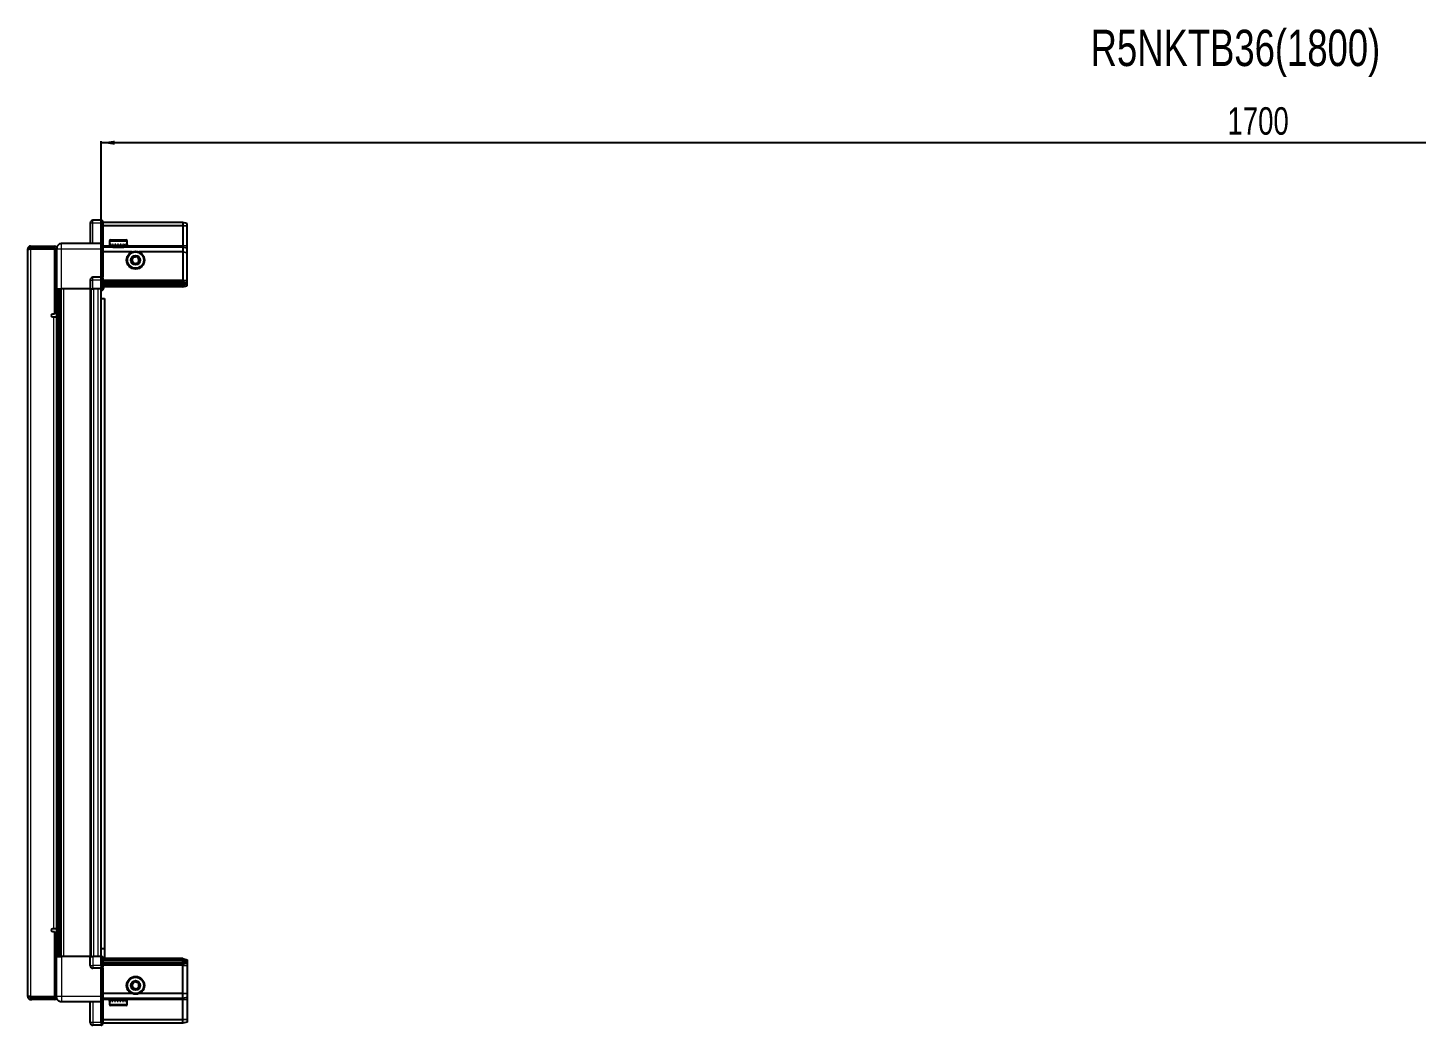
# Model space of a CAD drawing. Header units: millimetres. Extents: x 1014 to 3800, y -1521 to 1127.
# Drawn here: x 1522 to 2533, y 401 to 1127 of the extents above; entities that cross this region are included whole.
import ezdxf

# ---------------------------------------------------------------- set-up
doc = ezdxf.new("R2010")
doc.units = ezdxf.units.MM
doc.layers.add('FORMAT', color=7, linetype='Continuous')
doc.styles.add('SLDTEXTSTYLE0', font='TXT', dxfattribs={"width": 0.75})
doc.dimstyles.new('SLDDIMSTYLE0', dxfattribs={"dimtxt": 20, "dimasz": 10, "dimexe": 0, "dimexo": 0.0625, "dimgap": 5, "dimtad": 2, "dimdec": 1, "dimrnd": 1e-09, "dimzin": 12, "dimdsep": 46, "dimtxsty": 'SLDTEXTSTYLE0', "dimsah": 1, "dimcen": 0.09, "dimadec": 0, "dimazin": 3, "dimtfac": 1, "dimtofl": 0, "dimtmove": 0, "dimatfit": 3, "dimfxl": 0, "dimfrac": 2, "dimtolj": 1, "dimtzin": 12, "dimarcsym": 0})

# ---------------------------------------------------------------- blocks, each defined once
blk = doc.blocks.new('_D_4')
at = {"layer": 'FORMAT'}
for p, q in [((1575.4, 936.6), (1575.4, 1044.1)), ((1575.4, 1043.1), (3275.4, 1043.1)), ((3275.4, 936.6), (3275.4, 1044.1))]:
    blk.add_line(p, q, dxfattribs=at)
for points in [[(1575.4, 1043.1), (1585.4, 1041.5), (1585.4, 1044.6)], [(3275.4, 1043.1), (3265.4, 1044.6), (3265.4, 1041.5)]]:
    blk.add_solid(points, dxfattribs=at)
at = {"layer": 'FORMAT', "insert": (2395.8, 1068.9), "char_height": 20, "attachment_point": 1, "style": 'SLDTEXTSTYLE0'}
blk.add_mtext('1700', dxfattribs=at)

msp = doc.modelspace()

# ---------------------------------------------------------------- linework, layer by layer
at = {"color": 7, "linetype": 'Continuous', "lineweight": 25}
for p, q in [((1567.54, 984.57), (1567.54, 969.57)), ((1575.54, 986.57), (1569.54, 986.57)), ((1575.54, 986.57), (1575.88, 986.57)), ((1575.54, 986.57), (1575.54, 984.57)), ((1575.54, 969.77), (1575.54, 984.57)), ((1575.54, 969.77), (1575.54, 984.57)), ((1576.74, 986.07), (1575.88, 986.57)), ((1576.74, 984.57), (1576.74, 986.07)), ((1635.04, 985.07), (1576.74, 985.07)), ((1576.74, 984.57), (1576.74, 969.77)), ((1635.04, 982.57), (1576.74, 982.57)), ((1635.04, 985.07), (1635.04, 982.57)), ((1638.04, 984.27), (1635.04, 985.07)), ((1635.04, 982.57), (1635.04, 968.07)), ((1638.04, 982.42), (1635.04, 982.57)), ((1638.04, 982.42), (1638.04, 984.27)), ((1638.04, 968.07), (1638.04, 982.42)), ((1581.54, 971.47), (1581.54, 969.07)), ((1582.34, 972.27), (1589.51, 972.27)), ((1589.51, 972.27), (1593.74, 972.27)), ((1594.54, 969.07), (1594.54, 971.47)), ((1523.54, 965.72), (1522.04, 965.72)), ((1522.04, 965.22), (1522.04, 965.72)), ((1522.04, 421.92), (1522.04, 965.22)), ((1524.14, 966.32), (1524.14, 967.82)), ((1524.14, 967.82), (1525.04, 967.82)), ((1524.14, 966.32), (1525.04, 966.32)), ((1524.14, 965.82), (1541.54, 965.82)), ((1525.04, 967.82), (1541.54, 967.82)), ((1525.04, 966.32), (1525.04, 967.82)), ((1525.04, 966.32), (1541.54, 966.32)), ((1541.54, 966.32), (1541.54, 967.82)), ((1543.04, 965.82), (1541.54, 965.82)), ((1541.54, 965.82), (1541.54, 918.32)), ((1543.04, 965.57), (1543.04, 936.57)), ((1575.54, 969.57), (1546.54, 969.57)), ((1575.54, 969.57), (1575.54, 969.77)), ((1575.54, 969.57), (1576.74, 969.57)), ((1575.54, 965.57), (1575.54, 969.57)), ((1575.54, 945.27), (1575.54, 965.57)), ((1576.74, 969.77), (1576.74, 969.57)), ((1576.74, 969.57), (1576.74, 965.57)), ((1635.04, 967.07), (1576.74, 967.07)), ((1576.74, 965.57), (1576.74, 945.27)), ((1598.04, 963.57), (1576.74, 963.57)), ((1581.54, 969.07), (1581.54, 968.57)), ((1581.54, 968.57), (1581.68, 968.57)), ((1581.87, 969.07), (1581.68, 969.07)), ((1581.68, 969.07), (1581.68, 968.57)), ((1581.68, 968.57), (1581.87, 968.57)), ((1581.87, 969.07), (1581.87, 968.57)), ((1581.87, 968.57), (1582.4, 968.57)), ((1582.8, 969.07), (1582.4, 969.07)), ((1582.4, 969.07), (1582.4, 968.57)), ((1582.4, 968.57), (1582.8, 968.57)), ((1582.8, 969.07), (1582.8, 968.57)), ((1582.8, 968.57), (1583.67, 968.57)), ((1583.64, 968.57), (1583.64, 968.47)), ((1583.64, 968.47), (1592.44, 968.47)), ((1584.24, 969.07), (1583.67, 969.07)), ((1583.67, 969.07), (1583.67, 968.57)), ((1583.67, 968.57), (1584.24, 968.57)), ((1584.04, 968.07), (1584.73, 967.59)), ((1584.04, 968.07), (1589.07, 968.07)), ((1584.73, 967.59), (1584.04, 967.1)), ((1584.04, 967.1), (1584.04, 967.07)), ((1584.04, 967.1), (1589.07, 967.1)), ((1584.24, 969.07), (1584.24, 968.57)), ((1584.24, 968.57), (1585.37, 968.57)), ((1584.73, 967.59), (1588.9, 967.59)), ((1586.06, 969.07), (1585.37, 969.07)), ((1585.37, 969.07), (1585.37, 968.57)), ((1585.37, 968.57), (1586.06, 968.57)), ((1586.06, 969.07), (1586.06, 968.57)), ((1586.06, 968.57), (1587.33, 968.57)), ((1588.06, 969.07), (1587.33, 969.07)), ((1587.33, 969.07), (1587.33, 968.57)), ((1587.33, 968.57), (1587.56, 968.57)), ((1587.56, 969.07), (1587.56, 968.57)), ((1588.06, 969.07), (1588.06, 968.57)), ((1588.06, 969.07), (1588.06, 968.57)), ((1588.06, 968.57), (1589.36, 968.57)), ((1588.06, 968.57), (1588.06, 968.57)), ((1588.9, 967.59), (1591.35, 967.59)), ((1589.07, 968.07), (1592.04, 968.07)), ((1589.07, 967.1), (1592.04, 967.1)), ((1590.07, 969.07), (1589.36, 969.07)), ((1589.36, 969.07), (1589.36, 968.57)), ((1589.42, 969.07), (1589.42, 968.57)), ((1589.42, 968.57), (1590.07, 968.57)), ((1590.07, 969.07), (1590.07, 968.57)), ((1590.07, 968.57), (1591.26, 968.57)), ((1591.88, 969.07), (1591.26, 969.07)), ((1591.26, 969.07), (1591.26, 968.57)), ((1591.26, 968.57), (1591.88, 968.57)), ((1591.35, 967.59), (1592.04, 968.07)), ((1592.04, 967.1), (1591.35, 967.59)), ((1591.88, 969.07), (1591.88, 968.57)), ((1591.88, 968.57), (1592.85, 968.57)), ((1592.04, 967.07), (1592.04, 967.1)), ((1592.44, 968.47), (1592.44, 968.57)), ((1593.31, 969.07), (1592.85, 969.07)), ((1592.85, 969.07), (1592.85, 968.57)), ((1592.85, 968.57), (1593.31, 968.57)), ((1593.31, 969.07), (1593.31, 968.57)), ((1593.31, 968.57), (1593.97, 968.57)), ((1594.23, 969.07), (1593.97, 969.07)), ((1593.97, 969.07), (1593.97, 968.57)), ((1593.97, 968.57), (1594.23, 968.57)), ((1594.23, 969.07), (1594.23, 968.57)), ((1594.23, 968.57), (1594.5, 968.57)), ((1594.54, 969.07), (1594.5, 969.07)), ((1594.5, 969.07), (1594.5, 968.57)), ((1594.5, 968.57), (1594.54, 968.57)), ((1594.54, 969.07), (1594.54, 968.57)), ((1635.04, 963.57), (1603.04, 963.57)), ((1635.04, 968.07), (1635.04, 967.07)), ((1635.04, 967.07), (1635.04, 963.57)), ((1638.04, 966.27), (1635.04, 967.07)), ((1635.04, 963.57), (1635.04, 943.07)), ((1635.04, 963.57), (1638.04, 963.24)), ((1638.04, 966.27), (1638.04, 968.07)), ((1638.04, 963.24), (1638.04, 966.27)), ((1638.04, 943.07), (1638.04, 963.24)), ((1567.54, 943.07), (1567.54, 936.57)), ((1575.54, 945.07), (1569.54, 945.07)), ((1575.54, 945.07), (1575.54, 945.27)), ((1575.54, 945.07), (1575.54, 943.07)), ((1575.54, 945.07), (1576.74, 945.07)), ((1575.54, 936.57), (1575.54, 943.07)), ((1575.54, 936.57), (1575.54, 943.07)), ((1575.88, 936.57), (1575.88, 943.07)), ((1576.74, 945.27), (1576.74, 945.07)), ((1576.74, 944.39), (1576.74, 945.07)), ((1576.74, 944.39), (1576.74, 936.57)), ((1635.04, 942.07), (1576.74, 942.07)), ((1635.04, 941.07), (1576.74, 941.07)), ((1635.04, 943.07), (1635.04, 942.07)), ((1635.04, 942.07), (1635.04, 941.07)), ((1635.04, 942.07), (1638.04, 941.27)), ((1635.04, 941.07), (1635.04, 939.57)), ((1635.04, 941.07), (1638.04, 940.53)), ((1638.04, 941.27), (1638.04, 943.07)), ((1638.04, 940.53), (1638.04, 941.27)), ((1638.04, 940.03), (1638.04, 940.53)), ((1541.54, 939.32), (1543.04, 939.32)), ((1543.04, 936.57), (1541.54, 936.57)), ((1543.69, 450.57), (1543.69, 936.57)), ((1545.49, 936.57), (1545.49, 450.57)), ((1545.52, 936.57), (1545.52, 450.57)), ((1567.54, 936.57), (1546.54, 936.57)), ((1567.54, 936.57), (1569.54, 936.57)), ((1568.19, 450.57), (1568.19, 936.57)), ((1575.54, 936.57), (1569.54, 936.57)), ((1575.39, 450.57), (1575.39, 936.57)), ((1575.54, 936.57), (1575.88, 936.57)), ((1575.54, 936.57), (1575.54, 936.57)), ((1576.74, 936.57), (1575.88, 936.57)), ((1575.88, 936.57), (1575.88, 936.57)), ((1635.04, 939.57), (1576.74, 939.57)), ((1635.04, 938.07), (1576.74, 938.07)), ((1635.04, 939.57), (1638.04, 940.03)), ((1635.04, 939.57), (1635.04, 938.07)), ((1635.04, 938.07), (1638.04, 938.87)), ((1638.04, 938.87), (1638.04, 940.03)), ((1575.39, 929.57), (1577.89, 929.57)), ((1577.89, 929.57), (1577.89, 456.07)), ((1541.54, 918.32), (1540.19, 918.32)), ((1540.19, 916.32), (1540.94, 916.32)), ((1540.94, 916.32), (1543.04, 916.32)), ((1543.04, 916.32), (1543.04, 470.82)), ((1540.94, 470.82), (1540.19, 470.82)), ((1540.19, 468.82), (1541.54, 468.82)), ((1543.04, 470.82), (1540.94, 470.82)), ((1541.54, 468.82), (1541.54, 421.32)), ((1577.89, 456.07), (1575.39, 456.07)), ((1577.89, 456.07), (1577.89, 449.07)), ((1543.04, 450.57), (1541.54, 450.57)), ((1543.04, 447.82), (1541.54, 447.82)), ((1543.04, 421.57), (1543.04, 450.57)), ((1567.54, 450.57), (1546.54, 450.57)), ((1567.54, 444.07), (1567.54, 450.57)), ((1567.54, 450.57), (1569.54, 450.57)), ((1575.54, 450.57), (1569.54, 450.57)), ((1575.54, 444.07), (1575.54, 450.57)), ((1575.54, 450.57), (1575.88, 450.57)), ((1575.88, 444.07), (1575.88, 450.57)), ((1575.88, 450.57), (1576.74, 450.57)), ((1576.74, 450.57), (1576.74, 442.75)), ((1635.04, 449.07), (1576.74, 449.07)), ((1635.04, 447.57), (1576.74, 447.57)), ((1635.04, 446.07), (1576.74, 446.07)), ((1635.04, 445.07), (1576.74, 445.07)), ((1635.04, 447.57), (1635.04, 449.07)), ((1635.04, 449.07), (1638.04, 448.27)), ((1635.04, 446.07), (1635.04, 447.57)), ((1635.04, 447.57), (1638.04, 447.12)), ((1635.04, 446.07), (1638.04, 446.62)), ((1635.04, 445.07), (1635.04, 446.07)), ((1635.04, 445.07), (1638.04, 445.87)), ((1635.04, 444.07), (1635.04, 445.07)), ((1638.04, 448.27), (1638.04, 447.12)), ((1638.04, 447.12), (1638.04, 446.62)), ((1638.04, 446.62), (1638.04, 445.87)), ((1638.04, 445.87), (1638.04, 444.07)), ((1575.54, 442.07), (1569.54, 442.07)), ((1575.54, 444.07), (1575.54, 442.07)), ((1575.54, 444.07), (1575.54, 442.07)), ((1575.54, 442.07), (1576.74, 442.07)), ((1575.54, 441.87), (1575.54, 442.07)), ((1575.54, 421.57), (1575.54, 441.87)), ((1576.74, 442.07), (1576.74, 442.75)), ((1576.74, 442.07), (1576.74, 441.87)), ((1576.74, 441.87), (1576.74, 421.57)), ((1635.04, 423.57), (1635.04, 444.07)), ((1638.04, 444.07), (1638.04, 423.9)), ((1522.04, 421.42), (1522.04, 421.92)), ((1523.54, 421.42), (1522.04, 421.42)), ((1541.54, 421.32), (1524.14, 421.32)), ((1524.14, 420.82), (1524.14, 419.32)), ((1524.14, 420.82), (1525.04, 420.82)), ((1524.14, 419.32), (1525.04, 419.32)), ((1525.04, 420.82), (1525.04, 419.32)), ((1541.54, 420.82), (1525.04, 420.82)), ((1541.54, 419.32), (1525.04, 419.32)), ((1541.54, 421.32), (1543.04, 421.32)), ((1541.54, 420.82), (1541.54, 419.32)), ((1575.54, 417.57), (1546.54, 417.57)), ((1567.54, 402.57), (1567.54, 417.57)), ((1575.54, 417.57), (1575.54, 421.57)), ((1575.54, 417.57), (1576.74, 417.57)), ((1575.54, 417.37), (1575.54, 417.57)), ((1575.54, 402.57), (1575.54, 417.37)), ((1598.04, 423.57), (1576.74, 423.57)), ((1576.74, 421.57), (1576.74, 417.57)), ((1635.04, 420.07), (1576.74, 420.07)), ((1576.74, 417.57), (1576.74, 417.37)), ((1576.74, 417.37), (1576.74, 402.57)), ((1581.54, 418.57), (1581.54, 415.67)), ((1581.64, 418.57), (1581.54, 418.57)), ((1581.64, 418.07), (1581.64, 418.57)), ((1581.81, 418.57), (1581.64, 418.57)), ((1581.64, 418.07), (1581.81, 418.07)), ((1581.81, 418.07), (1581.81, 418.57)), ((1582.3, 418.57), (1581.81, 418.57)), ((1582.3, 418.07), (1582.3, 418.57)), ((1582.68, 418.57), (1582.3, 418.57)), ((1582.3, 418.07), (1582.68, 418.07)), ((1582.49, 414.87), (1582.34, 414.87)), ((1593.74, 414.87), (1582.49, 414.87)), ((1582.68, 418.07), (1582.68, 418.57)), ((1583.52, 418.57), (1582.68, 418.57)), ((1583.52, 418.07), (1583.52, 418.57)), ((1584.08, 418.57), (1583.52, 418.57)), ((1583.52, 418.07), (1584.08, 418.07)), ((1583.64, 418.67), (1583.64, 418.57)), ((1589.04, 418.67), (1583.64, 418.67)), ((1584.04, 420.07), (1584.04, 420.04)), ((1584.04, 420.04), (1584.73, 419.55)), ((1584.15, 420.04), (1584.04, 420.04)), ((1584.73, 419.55), (1584.04, 419.07)), ((1584.15, 419.07), (1584.04, 419.07)), ((1584.08, 418.07), (1584.08, 418.57)), ((1585.18, 418.57), (1584.08, 418.57)), ((1592.04, 420.04), (1584.15, 420.04)), ((1592.04, 419.07), (1584.15, 419.07)), ((1584.82, 419.55), (1584.73, 419.55)), ((1591.35, 419.55), (1584.82, 419.55)), ((1585.18, 418.07), (1585.18, 418.57)), ((1585.86, 418.57), (1585.18, 418.57)), ((1585.18, 418.07), (1585.86, 418.07)), ((1585.86, 418.07), (1585.86, 418.57)), ((1587.12, 418.57), (1585.86, 418.57)), ((1587.12, 418.07), (1587.12, 418.57)), ((1587.42, 418.57), (1587.12, 418.57)), ((1587.12, 418.07), (1587.86, 418.07)), ((1587.42, 418.07), (1587.42, 418.57)), ((1587.86, 418.07), (1587.86, 418.57)), ((1589.16, 418.57), (1587.86, 418.57)), ((1592.44, 418.67), (1589.04, 418.67)), ((1589.16, 418.07), (1589.16, 418.57)), ((1589.16, 418.07), (1589.88, 418.07)), ((1589.28, 418.07), (1589.28, 418.57)), ((1589.88, 418.57), (1589.28, 418.57)), ((1589.88, 418.07), (1589.88, 418.57)), ((1591.08, 418.57), (1589.88, 418.57)), ((1591.08, 418.07), (1591.08, 418.57)), ((1591.71, 418.57), (1591.08, 418.57)), ((1591.08, 418.07), (1591.71, 418.07)), ((1591.35, 419.55), (1592.04, 420.04)), ((1592.04, 419.07), (1591.35, 419.55)), ((1591.71, 418.07), (1591.71, 418.57)), ((1592.71, 418.57), (1591.71, 418.57)), ((1592.04, 420.04), (1592.04, 420.07)), ((1592.44, 418.57), (1592.44, 418.67)), ((1592.71, 418.07), (1592.71, 418.57)), ((1593.19, 418.57), (1592.71, 418.57)), ((1592.71, 418.07), (1593.19, 418.07)), ((1593.19, 418.07), (1593.19, 418.57)), ((1593.88, 418.57), (1593.19, 418.57)), ((1593.88, 418.07), (1593.88, 418.57)), ((1594.17, 418.57), (1593.88, 418.57)), ((1593.88, 418.07), (1594.17, 418.07)), ((1594.17, 418.07), (1594.17, 418.57)), ((1594.48, 418.57), (1594.17, 418.57)), ((1594.48, 418.07), (1594.48, 418.57)), ((1594.54, 418.57), (1594.48, 418.57)), ((1594.48, 418.07), (1594.54, 418.07)), ((1594.54, 415.67), (1594.54, 418.57)), ((1594.54, 418.07), (1594.54, 418.57)), ((1594.54, 418.57), (1594.54, 418.57)), ((1635.04, 423.57), (1603.04, 423.57)), ((1635.04, 423.57), (1638.04, 423.9)), ((1635.04, 420.07), (1635.04, 423.57)), ((1638.04, 420.87), (1635.04, 420.07)), ((1635.04, 419.07), (1635.04, 420.07)), ((1635.04, 404.57), (1635.04, 419.07)), ((1638.04, 423.9), (1638.04, 420.87)), ((1638.04, 420.87), (1638.04, 419.07)), ((1638.04, 419.07), (1638.04, 404.73)), ((1635.04, 404.57), (1576.74, 404.57)), ((1638.04, 404.73), (1635.04, 404.57)), ((1635.04, 402.07), (1635.04, 404.57)), ((1638.04, 404.73), (1638.04, 402.87)), ((1575.54, 400.57), (1569.54, 400.57)), ((1575.54, 402.57), (1575.54, 400.57)), ((1575.54, 400.57), (1575.88, 400.57)), ((1575.54, 400.57), (1575.54, 400.57)), ((1575.54, 400.57), (1575.88, 400.57)), ((1575.88, 400.57), (1576.74, 401.07)), ((1575.88, 400.57), (1576.74, 401.07)), ((1576.74, 401.07), (1576.74, 402.57)), ((1635.04, 402.07), (1576.74, 402.07)), ((1638.04, 402.87), (1635.04, 402.07))]:
    msp.add_line(p, q, dxfattribs=at)
at = {"color": 8, "linetype": 'Continuous', "lineweight": 18}
for p, q in [((1569.54, 984.57), (1567.54, 984.57)), ((1569.54, 984.57), (1569.54, 986.57)), ((1569.54, 969.57), (1569.54, 984.57)), ((1575.54, 984.57), (1569.54, 984.57)), ((1575.54, 984.57), (1576.74, 984.57)), ((1581.54, 971.47), (1589.72, 971.47)), ((1589.72, 971.47), (1594.54, 971.47)), ((1524.14, 965.82), (1524.14, 421.32)), ((1546.54, 936.57), (1546.54, 965.57)), ((1575.54, 965.57), (1546.54, 965.57)), ((1575.54, 969.77), (1576.74, 969.77)), ((1575.54, 965.57), (1576.74, 965.57)), ((1584.04, 968.07), (1576.74, 968.07)), ((1635.04, 968.07), (1592.04, 968.07)), ((1638.04, 968.07), (1635.04, 968.07)), ((1567.54, 943.07), (1569.54, 943.07)), ((1569.54, 943.07), (1569.54, 945.07)), ((1569.54, 936.57), (1569.54, 943.07)), ((1575.54, 943.07), (1569.54, 943.07)), ((1575.54, 945.27), (1576.74, 945.27)), ((1575.54, 943.07), (1575.88, 943.07)), ((1635.04, 943.07), (1576.74, 943.07)), ((1635.04, 943.07), (1638.04, 943.07)), ((1543.04, 916.32), (1543.04, 936.57)), ((1544.28, 936.57), (1544.28, 450.57)), ((1546.73, 450.57), (1546.73, 936.57)), ((1548.14, 936.57), (1548.14, 450.57)), ((1567.54, 450.57), (1567.54, 936.57)), ((1570.19, 450.57), (1570.19, 936.57)), ((1573.39, 450.57), (1573.39, 936.57)), ((1575.54, 936.57), (1575.88, 936.57)), ((1540.94, 470.82), (1540.94, 916.32)), ((1543.04, 450.57), (1543.04, 470.82)), ((1546.54, 450.57), (1546.54, 421.57)), ((1569.54, 450.57), (1569.54, 444.07)), ((1567.54, 444.07), (1569.54, 444.07)), ((1569.54, 444.07), (1569.54, 442.07)), ((1575.54, 444.07), (1569.54, 444.07)), ((1575.54, 444.07), (1575.88, 444.07)), ((1576.74, 441.87), (1575.54, 441.87)), ((1635.04, 444.07), (1576.74, 444.07)), ((1635.04, 444.07), (1638.04, 444.07)), ((1575.54, 421.57), (1546.54, 421.57)), ((1569.54, 417.57), (1569.54, 402.57)), ((1575.54, 421.57), (1576.74, 421.57)), ((1576.74, 417.37), (1575.54, 417.37)), ((1584.04, 419.07), (1576.74, 419.07)), ((1581.71, 415.67), (1581.54, 415.67)), ((1594.54, 415.67), (1581.71, 415.67)), ((1635.04, 419.07), (1592.04, 419.07)), ((1638.04, 419.07), (1635.04, 419.07)), ((1569.54, 402.57), (1567.54, 402.57)), ((1569.54, 402.57), (1569.54, 400.57)), ((1575.54, 402.57), (1569.54, 402.57)), ((1575.54, 402.57), (1576.74, 402.57))]:
    msp.add_line(p, q, dxfattribs=at)
at = {"color": 7, "linetype": 'Continuous', "lineweight": 25}
for centre, radius in [((1600.54, 957.57), 6.5), ((1600.54, 957.57), 3.46), ((1600.54, 429.57), 6.5), ((1600.54, 429.57), 3.46)]:
    msp.add_circle(centre, radius, dxfattribs=at)
at = {"color": 8, "linetype": 'Continuous', "lineweight": 18}
for centre in [(1600.54, 957.57), (1600.54, 429.57)]:
    msp.add_circle(centre, 5.7, dxfattribs=at)
at = {"color": 7, "linetype": 'Continuous', "lineweight": 25}
for centre, radius, start, end in [((1569.54, 984.57), 2, 90, 180), ((1582.34, 971.47), 0.8, 90, 180), ((1593.74, 971.47), 0.8, 0, 90), ((1524.04, 965.32), 0.5, 90, 117.7907), ((1541.44, 965.72), 0.6, 9.59407, 90), ((1541.44, 965.72), 2.1, 32.2369, 87.2706), ((1583.64, 968.07), 0.4, 0, 90), ((1592.44, 968.07), 0.4, 90, 180), ((1600.54, 957.57), 2.5, 161.00659, 221.00659), ((1600.54, 957.57), 2.5, 101.00659, 161.00659), ((1600.54, 957.57), 2.5, 221.00659, 281.00659), ((1600.54, 957.57), 2.5, 41.00659, 101.00659), ((1600.54, 957.57), 2.5, 281.00659, 341.00659), ((1600.54, 957.57), 2.5, 341.00659, 41.00659), ((1569.54, 943.07), 2, 90, 180), ((1572.89, 939.22), 5, 300, 346.70293), ((1540.19, 917.32), 1, 90, 270), ((1540.19, 469.82), 1, 90, 270), ((1569.54, 444.07), 2, 180, 270), ((1600.54, 429.57), 2.5, 127.98423, 187.98423), ((1600.54, 429.57), 2.5, 187.98423, 247.98423), ((1600.54, 429.57), 2.5, 67.98423, 127.98423), ((1600.54, 429.57), 2.5, 247.98423, 307.98423), ((1600.54, 429.57), 2.5, 7.98423, 67.98423), ((1600.54, 429.57), 2.5, 307.98423, 7.98423), ((1524.04, 421.82), 0.5, 243.58436, 270), ((1541.44, 421.42), 0.6, 270, 350.40593), ((1541.44, 421.42), 2.1, 272.7294, 327.8305), ((1582.34, 415.67), 0.8, 180, 270), ((1583.64, 419.07), 0.4, 270, 360), ((1592.44, 419.07), 0.4, 180, 270), ((1593.74, 415.67), 0.8, 270, 360), ((1569.54, 402.57), 2, 180, 270)]:
    msp.add_arc(centre, radius, start, end, dxfattribs=at)
for centre, start_param, end_param in [((1579.34, 943.07), 2.4188584, 3.1415927), ((1579.34, 444.07), 3.1415927, 3.8643269)]:
    msp.add_ellipse(centre, major_axis=(3.46, 0), ratio=0.5773503, start_param=start_param, end_param=end_param, dxfattribs=at)
for points, knots in [([(1524.14, 967.82), (1523.89, 967.79), (1523.4, 967.74), (1522.76, 967.35), (1522.29, 966.79), (1522.07, 966.21), (1522.05, 965.85), (1522.04, 965.72)], [0, 0, 0, 0, 0.23025534, 0.4485219, 0.6667858, 0.88504963, 1, 1, 1, 1]), ([(1522.04, 965.22), (1522.07, 965.27), (1522.12, 965.36), (1522.52, 965.49), (1523.07, 965.62), (1523.65, 965.73), (1524.02, 965.8), (1524.14, 965.82)], [0, 0, 0, 0, 0.2302553, 0.4485219, 0.6667858, 0.8850496, 1, 1, 1, 1]), ([(1546.54, 969.57), (1546.1, 969.52), (1545.43, 969.45), (1544.61, 969.02), (1544.05, 968.56), (1543.6, 968), (1543.16, 967.19), (1543.09, 966.51), (1543.04, 966.07)], [0, 0, 0, 0, 0.2394568, 0.3683607, 0.5, 0.6316393, 0.7605432, 1, 1, 1, 1]), ([(1543.04, 966.07), (1543.04, 966.06), (1543.04, 966.05), (1543.04, 965.93), (1543.04, 965.77), (1543.04, 965.64), (1543.04, 965.57)], [0, 0, 0, 0, 0.2493943, 0.5003335, 0.7501667, 1, 1, 1, 1]), ([(1597.71, 957.02), (1597.88, 957.51), (1598.19, 958.42), (1598.5, 959.33), (1598.65, 959.75)], [0, 0, 0, 0, 0.5346859, 1, 1, 1, 1]), ([(1599.6, 954.84), (1599.38, 955.1), (1598.84, 955.72), (1598.19, 956.47), (1597.79, 956.93), (1597.71, 957.02)], [0, 0, 0, 0, 0.3629006, 0.8668753, 1, 1, 1, 1]), ([(1598.65, 959.75), (1599.16, 959.85), (1600.1, 960.03), (1601.05, 960.22), (1601.48, 960.3)], [0, 0, 0, 0, 0.5346859, 1, 1, 1, 1]), ([(1602.44, 955.39), (1601.93, 955.29), (1600.99, 955.11), (1600.04, 954.93), (1599.6, 954.84)], [0, 0, 0, 0, 0.5346859, 1, 1, 1, 1]), ([(1601.48, 960.3), (1601.57, 960.21), (1601.96, 959.75), (1602.61, 959), (1603.15, 958.38), (1603.38, 958.12)], [0, 0, 0, 0, 0.1331247, 0.6370994, 1, 1, 1, 1]), ([(1603.38, 958.12), (1603.21, 957.63), (1602.9, 956.72), (1602.58, 955.81), (1602.44, 955.39)], [0, 0, 0, 0, 0.5346859, 1, 1, 1, 1]), ([(1543.04, 936.57), (1543.08, 936.57), (1543.16, 936.57), (1543.76, 936.57), (1544.65, 936.57), (1545.64, 936.57), (1546.29, 936.57), (1546.54, 936.57)], [0, 0, 0, 0, 0.2146939, 0.4293877, 0.6440816, 0.8587754, 1, 1, 1, 1]), ([(1543.04, 450.57), (1543.08, 450.57), (1543.16, 450.57), (1543.76, 450.57), (1544.65, 450.57), (1545.64, 450.57), (1546.29, 450.57), (1546.54, 450.57)], [0, 0, 0, 0, 0.2146939, 0.4293877, 0.6440816, 0.8587754, 1, 1, 1, 1]), ([(1597.87, 430.65), (1598.27, 430.97), (1599.03, 431.56), (1599.79, 432.16), (1600.14, 432.43)], [0, 0, 0, 0, 0.5346859, 1, 1, 1, 1]), ([(1598.27, 427.79), (1598.25, 427.92), (1598.17, 428.51), (1598.03, 429.5), (1597.92, 430.31), (1597.87, 430.65)], [0, 0, 0, 0, 0.1331247, 0.6370994, 1, 1, 1, 1]), ([(1600.95, 426.71), (1600.47, 426.91), (1599.57, 427.27), (1598.68, 427.63), (1598.27, 427.79)], [0, 0, 0, 0, 0.53468586, 1, 1, 1, 1]), ([(1600.14, 432.43), (1600.62, 432.24), (1601.52, 431.87), (1602.41, 431.52), (1602.82, 431.35)], [0, 0, 0, 0, 0.5346859, 1, 1, 1, 1]), ([(1603.22, 428.49), (1602.81, 428.17), (1602.05, 427.58), (1601.3, 426.99), (1600.95, 426.71)], [0, 0, 0, 0, 0.5346859, 1, 1, 1, 1]), ([(1602.82, 431.35), (1602.87, 431.01), (1602.98, 430.19), (1603.12, 429.21), (1603.2, 428.61), (1603.22, 428.49)], [0, 0, 0, 0, 0.36290056, 0.86687533, 1, 1, 1, 1]), ([(1524.14, 421.32), (1523.89, 421.37), (1523.4, 421.46), (1522.76, 421.59), (1522.29, 421.72), (1522.07, 421.83), (1522.05, 421.9), (1522.04, 421.92)], [0, 0, 0, 0, 0.2302553, 0.4485219, 0.6667858, 0.8850496, 1, 1, 1, 1]), ([(1522.04, 421.42), (1522.07, 421.17), (1522.12, 420.67), (1522.52, 420.03), (1523.07, 419.57), (1523.65, 419.35), (1524.02, 419.33), (1524.14, 419.32)], [0, 0, 0, 0, 0.2302553, 0.4485219, 0.6667858, 0.8850496, 1, 1, 1, 1]), ([(1543.04, 421.07), (1543.04, 421.08), (1543.04, 421.09), (1543.04, 421.21), (1543.04, 421.37), (1543.04, 421.51), (1543.04, 421.57)], [0, 0, 0, 0, 0.2493943, 0.5003335, 0.7501667, 1, 1, 1, 1]), ([(1546.54, 417.57), (1546.1, 417.62), (1545.43, 417.69), (1544.61, 418.13), (1544.05, 418.58), (1543.6, 419.14), (1543.16, 419.95), (1543.09, 420.63), (1543.04, 421.07)], [0, 0, 0, 0, 0.2394568, 0.3683607, 0.5, 0.6316393, 0.7605432, 1, 1, 1, 1])]:
    msp.add_open_spline(points, degree=3, knots=knots, dxfattribs=at)
for points in [[(1524.14, 966.32), (1524.07, 966.31), (1523.91, 966.29), (1523.71, 966.16), (1523.57, 965.96), (1523.55, 965.8), (1523.54, 965.72)], [(1523.54, 421.42), (1523.55, 421.34), (1523.57, 421.19), (1523.71, 420.99), (1523.91, 420.85), (1524.07, 420.83), (1524.14, 420.82)]]:
    msp.add_open_spline(points, degree=3, dxfattribs=at)
at = {"color": 8, "linetype": 'Continuous', "lineweight": 18}
for points, knots in [([(1546.54, 965.57), (1546.1, 965.57), (1545.43, 965.57), (1544.61, 965.57), (1544.05, 965.57), (1543.6, 965.57), (1543.16, 965.57), (1543.09, 965.57), (1543.04, 965.57)], [0, 0, 0, 0, 0.23945684, 0.36836066, 0.5, 0.63163934, 0.76054316, 1, 1, 1, 1]), ([(1546.54, 421.57), (1546.1, 421.57), (1545.43, 421.57), (1544.61, 421.57), (1544.05, 421.57), (1543.6, 421.57), (1543.16, 421.57), (1543.09, 421.57), (1543.04, 421.57)], [0, 0, 0, 0, 0.2394568, 0.3683607, 0.5, 0.6316393, 0.7605432, 1, 1, 1, 1])]:
    msp.add_open_spline(points, degree=3, knots=knots, dxfattribs=at)
for points in [[(1546.54, 965.57), (1546.54, 966.1), (1546.54, 967.14), (1546.54, 968.47), (1546.54, 969.39), (1546.54, 969.51), (1546.54, 969.57)], [(1546.54, 421.57), (1546.54, 421.05), (1546.54, 420), (1546.54, 418.68), (1546.54, 417.75), (1546.54, 417.63), (1546.54, 417.57)]]:
    msp.add_open_spline(points, degree=3, dxfattribs=at)

# ---------------------------------------------------------------- texts
at = {"layer": 'FORMAT', "insert": (2296.12, 1125.33), "char_height": 26.4583, "attachment_point": 1, "style": 'SLDTEXTSTYLE0'}
msp.add_mtext('R5NKTB36(1800)', dxfattribs=at)

# ---------------------------------------------------------------- dimensions: what is measured, and where the dimension line sits
at = {"layer": 'FORMAT'}
dim = msp.add_linear_dim(base=(3275.39, 1043.07), p1=(1575.39, 936.57), p2=(3275.39, 936.57), angle=0, dimstyle='SLDDIMSTYLE0', dxfattribs=at)
dim.commit()
dim.dimension.update_dxf_attribs({"geometry": '_D_4', "text_midpoint": (2425.39, 1043.07), "dimtype": 160})

doc.saveas('drawing.dxf')
